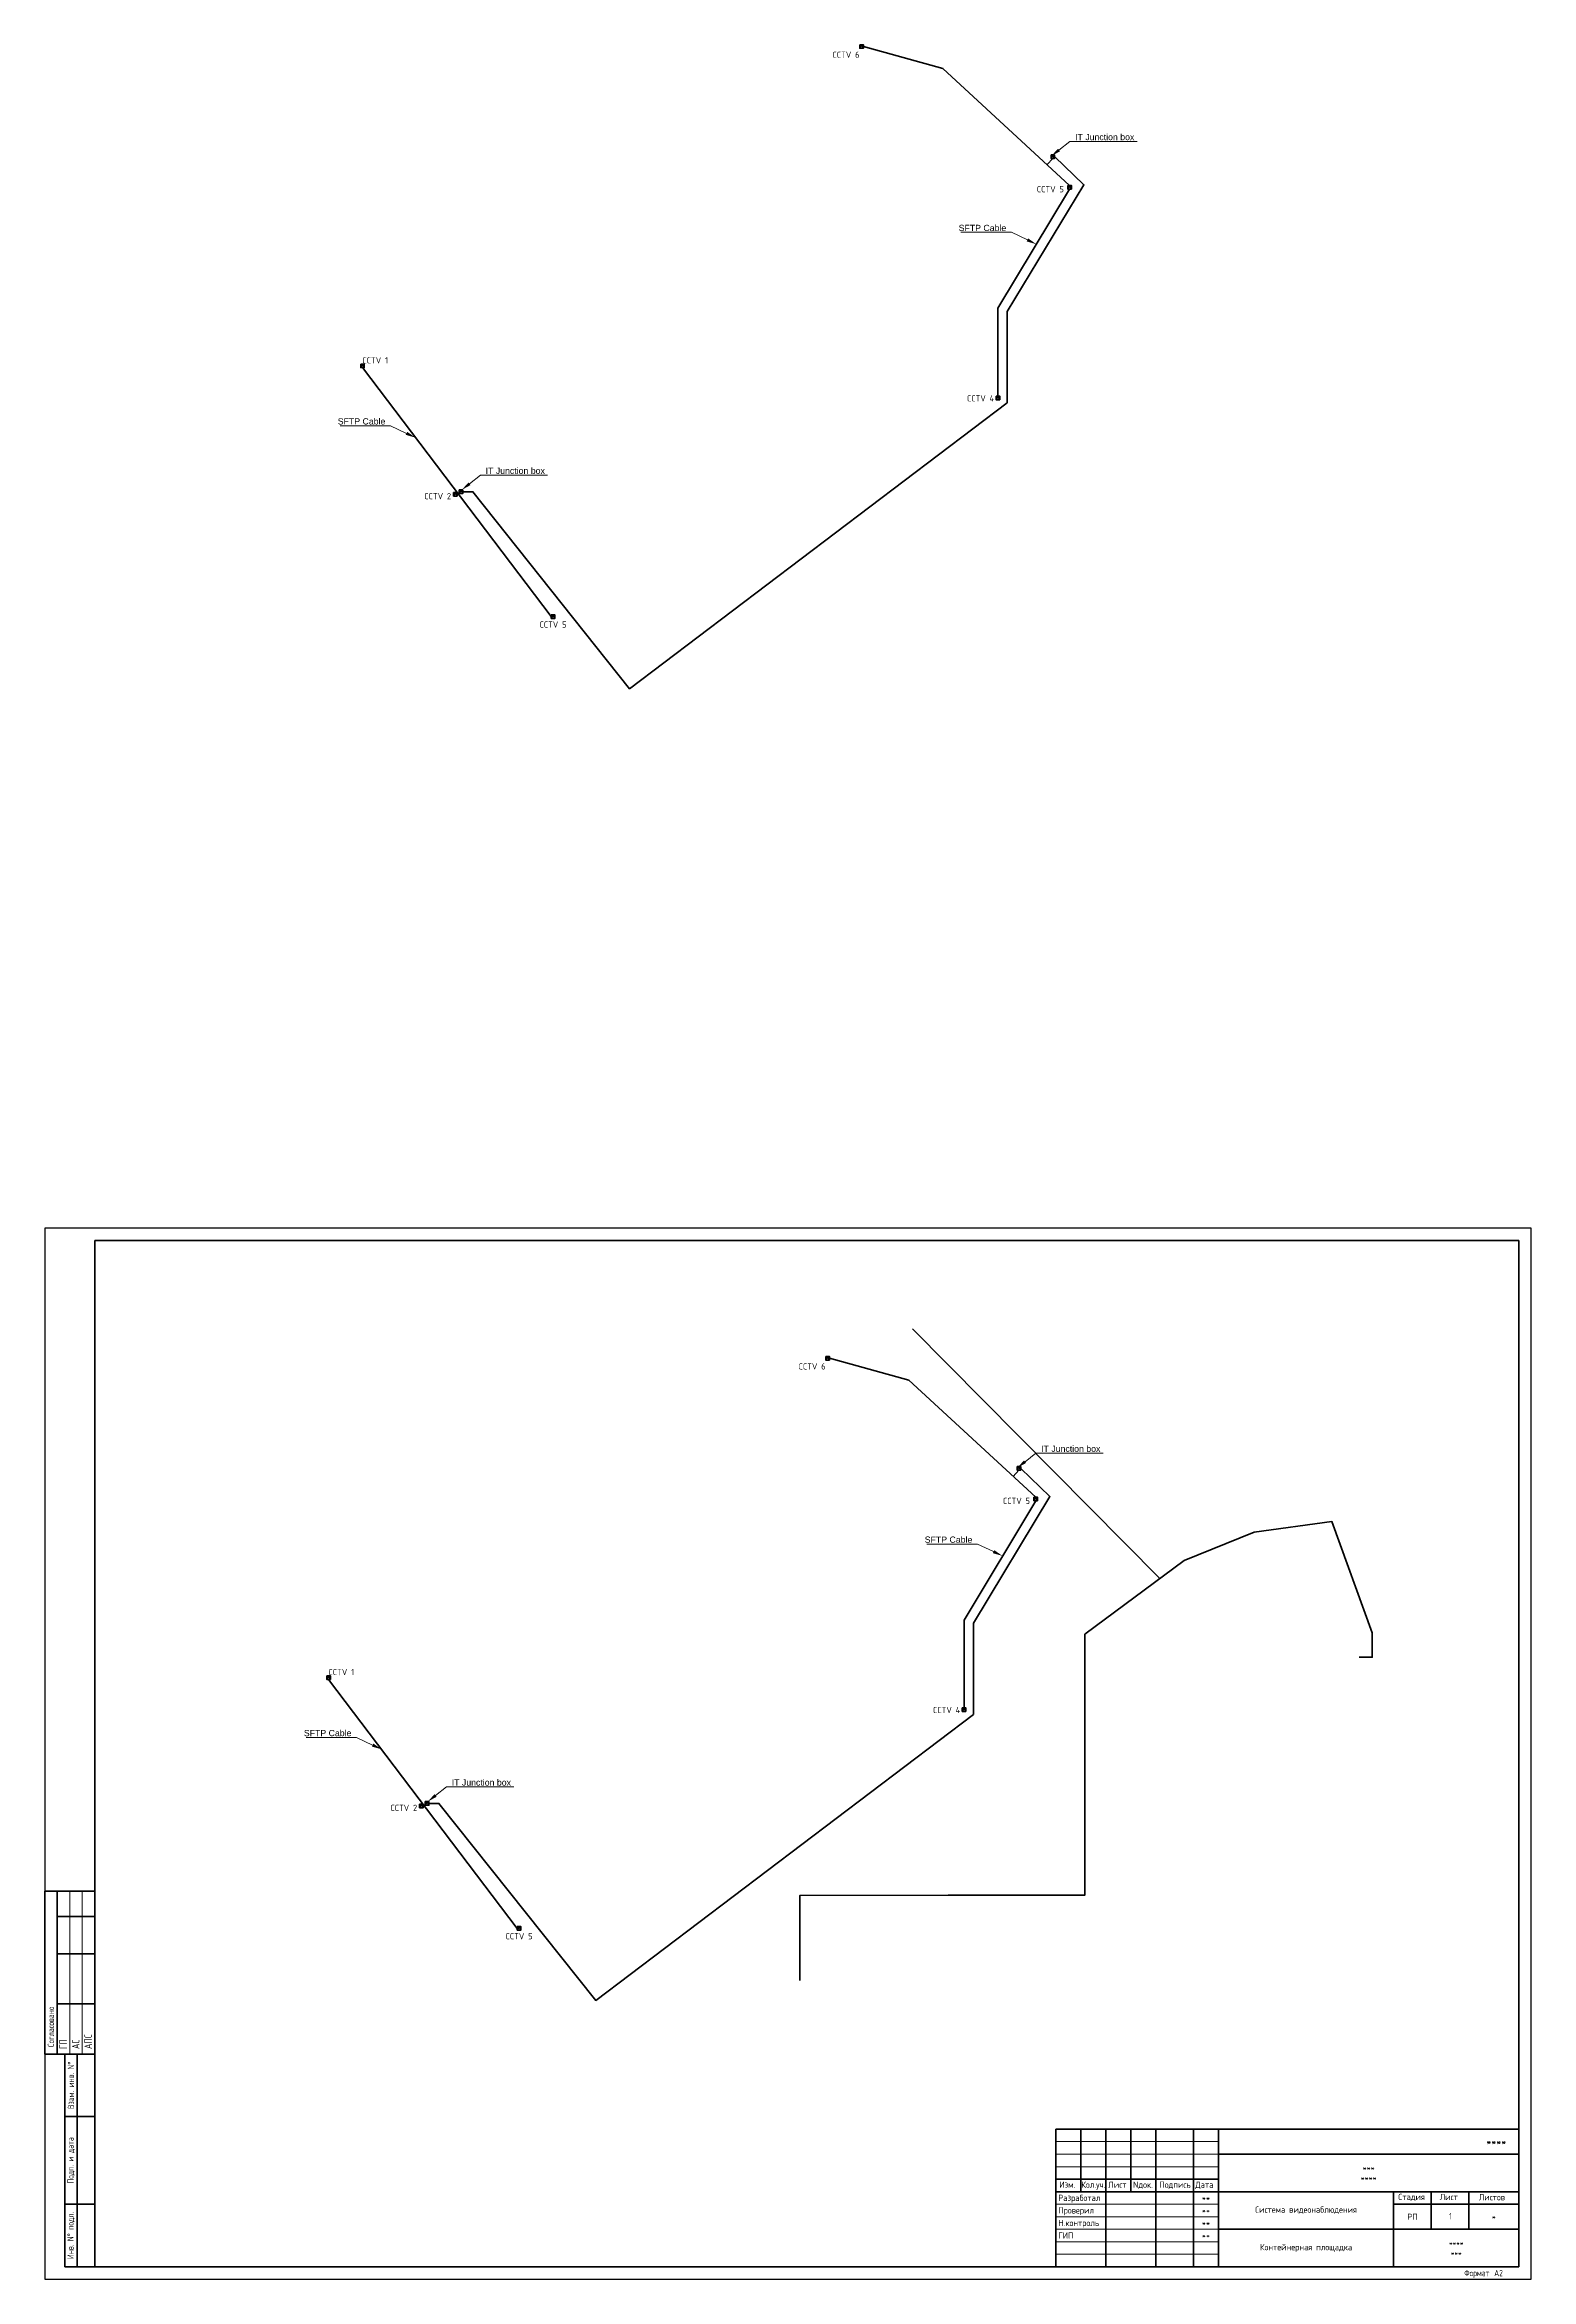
# Model space of a CAD drawing. Header units: millimetres. Extents: x 17643 to 21189, y -571 to 322.
# Drawn here: x 18381 to 18975, y -571 to 322 of the extents above; entities that cross this region are included whole.
import ezdxf
from ezdxf import colors
from ezdxf.entities.mleader import LeaderData, LeaderLine
from ezdxf.enums import TextEntityAlignment as Align
from ezdxf.lldxf.tags import DXFTag
from ezdxf.math import Vec2, Vec3

# ---------------------------------------------------------------- set-up
doc = ezdxf.new("R2010")
doc.units = ezdxf.units.MM
doc.linetypes.add('CONTI', pattern=[0])
for name, color, linetype in [('Text', 7, 'CONTI'), ('Text-Standart(R)', 7, 'Continuous'), ('TX_TEXT', 7, 'Continuous')]:
    doc.layers.add(name, color=color, linetype=linetype)
for name, color, linetype, lineweight in [('TX_RAMKA', 7, 'Continuous', 50), ('СВН_UTP', 6, 'Continuous', 40), ('СВН_ВОЛС', 10, 'fiber_optic', 50), ('Э_#Линии_ОСНОВНАЯ_050', 7, 'Continuous', 50), ('Э_#Линии_ТОНКАЯ_018', 7, 'Continuous', 18), ('Э_ТЕКСТ', 7, 'Continuous', 25)]:
    doc.layers.add(name, color=color, linetype=linetype, lineweight=lineweight)
doc.styles.add('RomanS', font='romans.shx')
doc.styles.add('simples.shx', font='simplex.shx', dxfattribs={"width": 0.8, "height": 2.5})
doc.styles.add('SIMPLEX', font='simplex.shx', dxfattribs={"width": 0.8})
doc.styles.add('simplex.shx', font='simplex.shx', dxfattribs={"width": 0.8})
doc.styles.get("Standard").update_dxf_attribs({"font": 'arial.ttf'})
doc.styles.add('ГОСТ 2.304', font='CS_Gost2304.shx')
doc.styles.add('Э_Romans', font='romans.shx', dxfattribs={"width": 0.7})
tags = doc.linetypes.add('fiber_optic', pattern='A,12.7,-5.08,["FIB OP",Standard,S=2.54,R=0,X=-3.54,Y=-1.27],-9.08', length=26.86).pattern_tags.tags
tags[6] = DXFTag(74, 10)

# ---------------------------------------------------------------- blocks, each defined once
blk = doc.blocks.new('Э_Штамп_ГОСТ Р 21.1101-2013 Форма 3')
at = {"layer": 'TX_RAMKA'}
for p, q in [((-185, 55), (-185, 0)), ((0, 55), (-185, 55)), ((-175, 55), (-175, 30)), ((-175, 55), (-175, 30)), ((-165, 55), (-165, 0)), ((-155, 30), (-155, 55)), ((-145, 0), (-145, 55)), ((-145, 55), (-145, 0)), ((-130, 0), (-130, 55)), ((-130, 55), (-130, 0)), ((-120, 55), (-120, 0)), ((-120, 55), (-120, 0)), ((0, 55), (0, 0)), ((-120, 45), (0, 45)), ((-185, 35), (-120, 35)), ((-185, 30), (0, 30)), ((-50, 0), (-50, 30)), ((-35, 15), (-35, 30)), ((-20, 15), (-20, 30)), ((-50, 25), (0, 25)), ((-120, 15), (0, 15)), ((0, 0), (-185, 0))]:
    blk.add_line(p, q, dxfattribs=at)
at = {"layer": 'TX_RAMKA', "lineweight": 9}
for p, q in [((-185, 50), (-120, 50)), ((-185, 45), (-120, 45)), ((-185, 40), (-120, 40)), ((-185, 25), (-120, 25)), ((-185, 20), (-120, 20)), ((-185, 15), (-120, 15)), ((-185, 10), (-120, 10)), ((-185, 5), (-120, 5))]:
    blk.add_line(p, q, dxfattribs=at)
at = {"layer": 'Text', "color": 0, "style": 'simplex.shx', "width": 0.68}
blk.add_text('***', height=2.5, dxfattribs=at).set_placement((-25, 5.5), align=Align.MIDDLE)
at = {"layer": 'Text-Standart(R)', "style": 'simplex.shx', "width": 0.78}
for s, p in [('****', (-60, 35.5)), ('***', (-60, 39.5))]:
    blk.add_text(s, height=2.5, dxfattribs=at).set_placement(p, align=Align.MIDDLE)
at = {"layer": 'Text-Standart(R)', "insert": (-85, 22.63), "char_height": 2.5, "width": 70, "attachment_point": 5, "style": 'simplex.shx'}
blk.add_mtext('Система видеонаблюдения', dxfattribs=at)
at = {"layer": 'TX_RAMKA', "lineweight": -3, "style": 'RomanS', "width": 0.8}
for p in [(-125, 27.5), (-125, 22.5), (-125, 17.5), (-125, 12.5)]:
    blk.add_text('**', height=2.5, dxfattribs=at).set_placement(p, align=Align.MIDDLE)
at = {"layer": 'TX_TEXT', "style": 'SIMPLEX', "width": 0.8}
blk.add_text('****', height=3.5, dxfattribs=at).set_placement((-5, 50), align=Align.MIDDLE_RIGHT)
at = {"layer": 'TX_TEXT', "style": 'simplex.shx', "width": 0.8}
for s, p in [('Разработал', (-184, 26.3)), ('Изм.', (-183.59, 31.54)), ('Кол.уч.', (-174.82, 31.54)), ('Лист', (-164.02, 31.54)), ('Nдок.', (-154.1, 31.54)), ('Подпись', (-143.62, 31.54)), ('Дата', (-129.26, 31.54)), ('Стадия', (-48.15, 26.66)), ('Лист', (-31.6, 26.63)), ('Листов', (-15.99, 26.54)), ('Проверил', (-184, 21.29)), ('Н.контроль', (-184, 16.28)), ('ГИП', (-184, 11.28))]:
    blk.add_text(s, height=2.5, dxfattribs=at).set_placement(p)
at = {"layer": 'TX_TEXT', "style": 'simplex.shx'}
for s, width, p in [('РП', 0.8, (-42.5, 20)), ('*', 0.8, (-10, 20)), ('****', 0.68, (-25, 9.5))]:
    blk.add_text(s, height=2.5, dxfattribs=dict(at, width=width)).set_placement(p, align=Align.MIDDLE)
blk = doc.blocks.new('Э_Штамп_ГОСТ Р 21.1101-2013 Штамп боковой')
at = {"layer": 'Э_#Линии_ОСНОВНАЯ_050'}
for p, q in [((-12, 85), (0, 85)), ((-12, 85), (-12, 0)), ((-7, 85), (-7, 0)), ((0, 85), (0, 0)), ((-12, 60), (0, 60)), ((-12, 25), (0, 25)), ((-12, 0), (0, 0))]:
    blk.add_line(p, q, dxfattribs=at)
at = {"layer": 'Э_ТЕКСТ', "char_height": 2.5, "attachment_point": 5, "rotation": 90, "style": 'Э_Romans'}
for s, insert, width in [('Взам. инв. N%%D', (-9.5, 72.5), 25), ('Подп. и дата', (-9.5, 42.5), 35), ('Инв. N%%D подл.', (-9.5, 12.5), 25)]:
    blk.add_mtext(s, dxfattribs=dict(at, insert=insert, width=width))
blk = doc.blocks.new('Э_Штамп_ГОСТ Р 21.1101-2013 Штамп согласовано')
at = {"layer": 'Э_#Линии_ОСНОВНАЯ_050'}
for p, q in [((-20, 65), (0, 65)), ((-20, 65), (-20, 0)), ((-15, 65), (-15, 0)), ((0, 65), (0, 0)), ((-15, 55), (0, 55)), ((-15, 40), (0, 40)), ((-15, 20), (0, 20)), ((-20, 0), (0, 0))]:
    blk.add_line(p, q, dxfattribs=at)
at = {"layer": 'Э_#Линии_ТОНКАЯ_018'}
for p, q in [((-10, 65), (-10, 0)), ((-5, 65), (-5, 0))]:
    blk.add_line(p, q, dxfattribs=at)
at = {"layer": 'Э_ТЕКСТ', "insert": (-17.5, 0), "char_height": 2.5, "width": 65, "attachment_point": 4, "rotation": 90, "style": 'Э_Romans'}
blk.add_mtext('  Согласовано', dxfattribs=at)
blk = doc.blocks.new('*U13')
at = {"layer": 'Э_#Линии_ОСНОВНАЯ_050', "lineweight": 50}
blk.add_lwpolyline([(-574, 415), (-574, 5), (-5, 5), (-5, 415)], close=True, dxfattribs=at)
at = {"layer": 'Э_#Линии_ТОНКАЯ_018', "lineweight": 25}
blk.add_lwpolyline([(-594, 420), (-594, 0), (0, 0), (0, 420)], close=True, dxfattribs=at)
for name, p in [('Э_Штамп_ГОСТ Р 21.1101-2013 Штамп согласовано', (-574, 90)), ('Э_Штамп_ГОСТ Р 21.1101-2013 Штамп боковой', (-574, 5))]:
    blk.add_blockref(name, p)
at = {"linetype": 'Continuous', "lineweight": 25, "style": 'ГОСТ 2.304'}
for s, p in [('ГП', (-585.12, 92)), ('АС', (-580.12, 92)), ('АПС', (-575.12, 92))]:
    blk.add_text(s, height=3, rotation=90, dxfattribs=at).set_placement(p)
at = {"style": 'Э_Romans', "width": 0.7}
blk.add_text('Формат ', height=2.5, dxfattribs=at).set_placement((-26.82, 2.5), align=Align.MIDDLE_LEFT)
blk.add_attdef('ФОРМАТ', text='', height=2.5, dxfattribs=at).set_placement((-14.82, 2.5), align=Align.MIDDLE_LEFT)
blk = doc.blocks.new('A$Cde4dd363')
h = blk.add_hatch(color=0)
h.dxf.hatch_style = 1
h.paths.add_polyline_path([(0, 0), (0.73, 1.45), (0, 1.45)])
h.paths.add_polyline_path([(1.45, 1.45), (0.73, 1.45), (1.45, 0)])
at = {"color": 0}
for p, q in [((0, 0), (0.73, 1.45)), ((0.73, 1.45), (1.45, 0))]:
    blk.add_line(p, q, dxfattribs=at)
blk.add_lwpolyline([(0, 1.45), (1.45, 1.45), (1.45, 0), (0, 0)], close=True, dxfattribs=at)

msp = doc.modelspace()

# ---------------------------------------------------------------- linework, layer by layer
at = {"layer": 'СВН_UTP'}
for p, q in [((18739.851, 312.624, 0.76), (18708.069, 321.352, 0.76)), ((18790.478, 265.86, 0.76), (18739.851, 312.624, 0.76)), ((18783.779, 276.623, 0.76), (18781.499, 274.154, 0.76)), ((18761.844, 216.753, 0.76), (18790.478, 264.41, 0.76)), ((18761.844, 181.705, 0.76), (18761.844, 216.753, 0.76)), ((18507.953, 193.056, 0.76), (18583.351, 93.578, 0.76)), ((18726.296, -211.403, -0.01), (18694.514, -202.675, -0.01)), ((18776.923, -258.167, -0.01), (18726.296, -211.403, -0.01)), ((18770.224, -247.405, -0.01), (18767.944, -249.873, -0.01)), ((18748.289, -307.274, -0.01), (18776.923, -259.617, -0.01)), ((18748.289, -342.323, -0.01), (18748.289, -307.274, -0.01)), ((18494.398, -330.971, -0.01), (18569.796, -430.45, -0.01))]:
    msp.add_line(p, q, dxfattribs=at)
at = {"layer": 'СВН_ВОЛС'}
msp.add_line((18727.647, -190.969, -4.985), (18826.55, -290.661, -79.23), dxfattribs=at)
for points, elevation in [([(18548.037, 143.482), (18552.05, 143.482), (18614.685, 64.796), (18765.584, 179.061), (18765.584, 215.459), (18796.176, 266.098), (18784.505, 277.348)], 0.76), ([(18534.482, -380.545), (18538.495, -380.545), (18601.13, -459.232), (18752.029, -344.967), (18752.029, -308.568), (18782.621, -257.93), (18770.95, -246.68)], -0.01)]:
    msp.add_lwpolyline(points, dxfattribs=dict(at, elevation=elevation))
at = {"layer": 'СВН_ВОЛС', "linetype": 'fiber_optic', "elevation": -79.23}
msp.add_lwpolyline([(18682.666, -451.299), (18682.666, -417.358), (18741.961, -417.13), (18796.585, -417.13), (18796.585, -312.957), (18836.222, -283.464), (18864.216, -272.215), (18895.301, -267.921), (18911.437, -312.408), (18911.437, -322.151), (18906.205, -322.109)], dxfattribs=at)

# ---------------------------------------------------------------- block references
msp.add_blockref('*U13', (18974.962, -570.661)).add_auto_attribs({'ФОРМАТ': 'А2'})
msp.add_blockref('Э_Штамп_ГОСТ Р 21.1101-2013 Форма 3', (18969.962, -565.661))
at = {"layer": 'СВН_UTP'}
for p in [(18706.618, 320.627, 0.76), (18789.752, 264.41, 0.76), (18507.227, 193.056, 0.76), (18761.118, 180.255, 0.76), (18544.31, 141.723, 0.76), (18583.351, 92.853, 0.76), (18693.063, -203.4, -0.01), (18776.197, -259.617, -0.01), (18493.672, -330.971, -0.01), (18747.563, -343.773, -0.01), (18530.755, -382.304, -0.01), (18569.796, -431.175, -0.01)]:
    msp.add_blockref('A$Cde4dd363', p, dxfattribs=at)
at = {"layer": 'СВН_ВОЛС'}
for p in [(18783.054, 276.623, 0.76), (18546.586, 142.757, 0.69), (18769.499, -247.405, -0.01), (18533.031, -381.27, -0.08)]:
    msp.add_blockref('A$Cde4dd363', p, dxfattribs=at)

# ---------------------------------------------------------------- texts
at = {"layer": 'TX_RAMKA', "lineweight": -3, "style": 'RomanS', "width": 0.8}
msp.add_text('Контейнерная площадка', height=2.5, dxfattribs=at).set_placement((18884.962, -557.816), align=Align.MIDDLE_CENTER)
at = {"layer": 'TX_TEXT', "style": 'simples.shx', "width": 0.8}
msp.add_text('1', height=2.5, dxfattribs=at).set_placement((18942.066, -546.714, 21.366))
at = {"layer": 'СВН_UTP', "lineweight": 25, "style": 'RomanS', "width": 0.8}
for s, p in [('CCTV 6', (18701.127, 318.074, -77.698)), ('CCTV 5', (18782.785, 264.34, -77.698)), ('CCTV 1', (18513.041, 195.971, -77.698)), ('CCTV 4', (18754.896, 180.805, -77.698)), ('CCTV 2', (18537.986, 141.715, 0.76)), ('CCTV 5', (18584.051, 90.423, 0.76)), ('CCTV 6', (18687.572, -205.953, -78.468)), ('CCTV 5', (18769.23, -259.687, -78.468)), ('CCTV 1', (18499.486, -328.056, -78.468)), ('CCTV 4', (18741.341, -343.222, -78.468)), ('CCTV 2', (18524.431, -382.313, -0.01)), ('CCTV 5', (18570.496, -433.604, -0.01))]:
    msp.add_text(s, height=2.5, dxfattribs=at).set_placement(p, align=Align.MIDDLE_CENTER)

# ---------------------------------------------------------------- leaders
at = {"layer": 'СВН_UTP'}
ml = msp.add_multileader_mtext('Standard', dxfattribs=at)
ml.set_content('SFTP Cable', color=256)
ml.set_leader_properties(lineweight=5)
ml.build(insert=Vec2(0, 0))
ml.multileader.update_dxf_attribs({"text_left_attachment_type": 6, "text_right_attachment_type": 6})
ctx = ml.context
ctx.base_point, ctx.char_height, ctx.plane_origin = Vec3(18744.45, 247.115, 0.76), 2.5, Vec3(18777.233, 242.367, 0.76)
ctx.left_attachment, ctx.right_attachment, ctx.text_align_type = 6, 6, 2
notes = []
notes.append((ctx, [(0, (1, 1, 0), (18767.239, 247.115, 0.76), (-1, 0), 0.0702, [(0, [(18777.233, 242.367, 0.76)], 0, [])])]))
ctx.mtext.insert, ctx.mtext.alignment, ctx.mtext.flow_direction = Vec3(18765.169, 250.115, 0.76), 3, 5
ml = msp.add_multileader_mtext('Standard', dxfattribs=at)
ml.set_content('SFTP Cable', color=256)
ml.set_leader_properties(lineweight=5)
ml.build(insert=Vec2(0, 0))
ml.multileader.update_dxf_attribs({"text_left_attachment_type": 6, "text_right_attachment_type": 6})
ctx = ml.context
ctx.base_point, ctx.char_height, ctx.plane_origin = Vec3(18496.362, 169.843, 0.76), 2.5, Vec3(18529.146, 165.095, 0.76)
ctx.left_attachment, ctx.right_attachment, ctx.text_align_type = 6, 6, 2
notes.append((ctx, [(0, (1, 1, 0), (18519.152, 169.843, 0.76), (-1, 0), 0.0702, [(0, [(18529.146, 165.095, 0.76)], 0, [])])]))
ctx.mtext.insert, ctx.mtext.alignment, ctx.mtext.flow_direction = Vec3(18517.081, 172.843, 0.76), 3, 5
ml = msp.add_multileader_mtext('Standard', dxfattribs=at)
ml.set_content('SFTP Cable', color=256)
ml.set_leader_properties(lineweight=5)
ml.build(insert=Vec2(0, 0))
ml.multileader.update_dxf_attribs({"text_left_attachment_type": 6, "text_right_attachment_type": 6})
ctx = ml.context
ctx.base_point, ctx.char_height, ctx.plane_origin = Vec3(18730.895, -276.912, -0.01), 2.5, Vec3(18763.678, -281.661, -0.01)
ctx.left_attachment, ctx.right_attachment, ctx.text_align_type = 6, 6, 2
notes.append((ctx, [(0, (1, 1, 0), (18753.684, -276.912, -0.01), (-1, 0), 0.0702, [(0, [(18763.678, -281.661, -0.01)], 0, [])])]))
ctx.mtext.insert, ctx.mtext.alignment, ctx.mtext.flow_direction = Vec3(18751.614, -273.912, -0.01), 3, 5
ml = msp.add_multileader_mtext('Standard', dxfattribs=at)
ml.set_content('SFTP Cable', color=256)
ml.set_leader_properties(lineweight=5)
ml.build(insert=Vec2(0, 0))
ml.multileader.update_dxf_attribs({"text_left_attachment_type": 6, "text_right_attachment_type": 6})
ctx = ml.context
ctx.base_point, ctx.char_height, ctx.plane_origin = Vec3(18482.807, -354.184, -0.01), 2.5, Vec3(18515.591, -358.933, -0.01)
ctx.left_attachment, ctx.right_attachment, ctx.text_align_type = 6, 6, 2
notes.append((ctx, [(0, (1, 1, 0), (18505.597, -354.184, -0.01), (-1, 0), 0.0702, [(0, [(18515.591, -358.933, -0.01)], 0, [])])]))
ctx.mtext.insert, ctx.mtext.alignment, ctx.mtext.flow_direction = Vec3(18503.526, -351.184, -0.01), 3, 5
at = {"layer": 'СВН_ВОЛС', "linetype": 'fiber_optic'}
ml = msp.add_multileader_mtext('Standard', dxfattribs=at)
ml.set_content('IT Junction box', color=256)
ml.set_leader_properties(lineweight=5)
ml.build(insert=Vec2(0, 0))
ml.multileader.update_dxf_attribs({"text_left_attachment_type": 6, "text_right_attachment_type": 6})
ctx = ml.context
ctx.base_point, ctx.char_height, ctx.plane_origin = Vec3(18790.663, 283.433, 0.76), 2.5, Vec3(18783.08, 277.525, 0.76)
ctx.left_attachment, ctx.right_attachment = 6, 6
notes.append((ctx, [(1, (1, 1, 0), (18790.592, 283.433, 0.76), (1, 0), 0.0702, [(0, [(18783.08, 277.525, 0.76)], 0, [])])]))
ctx.mtext.insert, ctx.mtext.flow_direction = Vec3(18792.663, 286.433, 0.76), 5
ml = msp.add_multileader_mtext('Standard', dxfattribs=at)
ml.set_content('IT Junction box', color=256)
ml.set_leader_properties(lineweight=5)
ml.build(insert=Vec2(0, 0))
ml.multileader.update_dxf_attribs({"text_left_attachment_type": 6, "text_right_attachment_type": 6})
ctx = ml.context
ctx.base_point, ctx.char_height, ctx.plane_origin = Vec3(18555.153, 150.108, 0.76), 2.5, Vec3(18547.571, 144.199, 0.76)
ctx.left_attachment, ctx.right_attachment = 6, 6
notes.append((ctx, [(1, (1, 1, 0), (18555.083, 150.108, 0.76), (1, 0), 0.0702, [(0, [(18547.571, 144.199, 0.76)], 0, [])])]))
ctx.mtext.insert, ctx.mtext.flow_direction = Vec3(18557.153, 153.108, 0.76), 5
ml = msp.add_multileader_mtext('Standard', dxfattribs=at)
ml.set_content('IT Junction box', color=256)
ml.set_leader_properties(lineweight=5)
ml.build(insert=Vec2(0, 0))
ml.multileader.update_dxf_attribs({"text_left_attachment_type": 6, "text_right_attachment_type": 6})
ctx = ml.context
ctx.base_point, ctx.char_height, ctx.plane_origin = Vec3(18777.108, -240.594, -0.01), 2.5, Vec3(18769.525, -246.502, -0.01)
ctx.left_attachment, ctx.right_attachment = 6, 6
notes.append((ctx, [(1, (1, 1, 0), (18777.037, -240.594, -0.01), (1, 0), 0.0702, [(0, [(18769.525, -246.502, -0.01)], 0, [])])]))
ctx.mtext.insert, ctx.mtext.flow_direction = Vec3(18779.108, -237.594, -0.01), 5
ml = msp.add_multileader_mtext('Standard', dxfattribs=at)
ml.set_content('IT Junction box', color=256)
ml.set_leader_properties(lineweight=5)
ml.build(insert=Vec2(0, 0))
ml.multileader.update_dxf_attribs({"text_left_attachment_type": 6, "text_right_attachment_type": 6})
ctx = ml.context
ctx.base_point, ctx.char_height, ctx.plane_origin = Vec3(18541.598, -373.92, -0.01), 2.5, Vec3(18534.016, -379.828, -0.01)
ctx.left_attachment, ctx.right_attachment = 6, 6
notes.append((ctx, [(1, (1, 1, 0), (18541.528, -373.92, -0.01), (1, 0), 0.0702, [(0, [(18534.016, -379.828, -0.01)], 0, [])])]))
ctx.mtext.insert, ctx.mtext.flow_direction = Vec3(18543.598, -370.92, -0.01), 5
for ctx, leaders in notes:
    for number, flags, end, landing, length, lines in leaders:
        leader = LeaderData()
        leader.index, (leader.has_last_leader_line, leader.has_dogleg_vector, leader.attachment_direction) = number, flags
        leader.last_leader_point, leader.dogleg_vector, leader.dogleg_length = Vec3(end), Vec3(landing), length
        for number, points, colour, breaks in lines:
            line = LeaderLine()
            line.index, line.vertices, line.color, line.breaks = number, Vec3.list(points), colors.encode_raw_color(colour), breaks
            leader.lines.append(line)
        ctx.leaders.append(leader)

doc.saveas('drawing.dxf')
